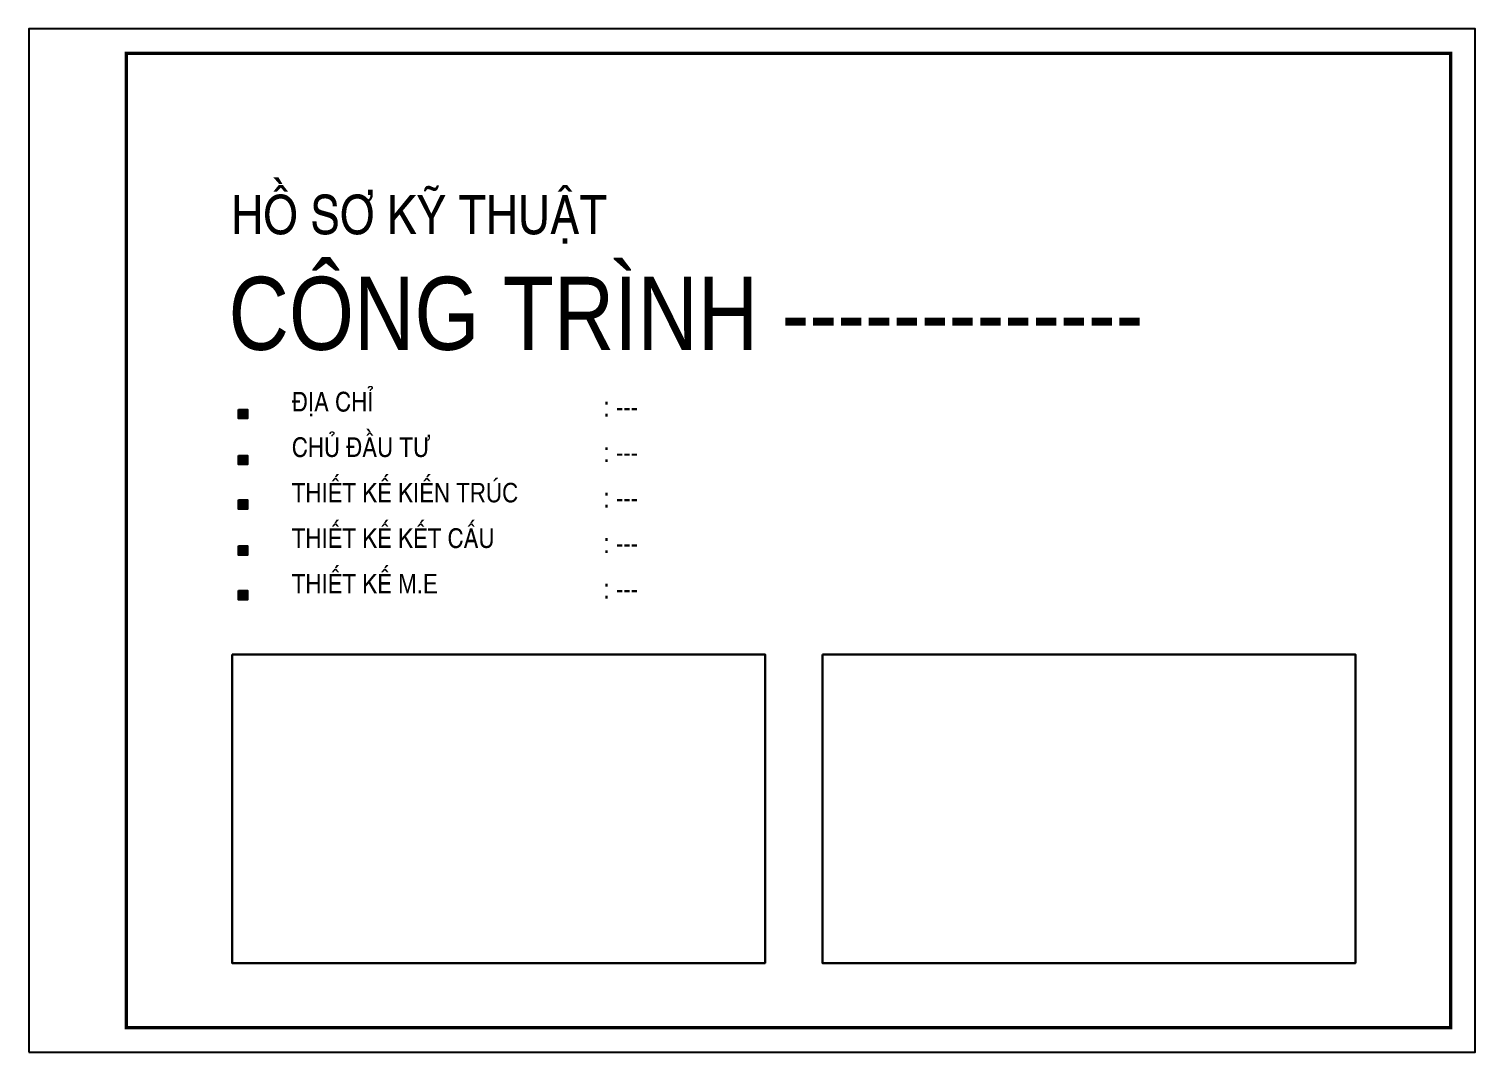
# Model space of a CAD drawing. Header units: inches. Extents: x 9478 to 74124, y 6167 to 27167.
# Drawn here: x 9478 to 39178, y 6167 to 27167 of the extents above; entities that cross this region are included whole.
import ezdxf

# ---------------------------------------------------------------- set-up
doc = ezdxf.new("R2010")
doc.units = ezdxf.units.IN
doc.header["$MEASUREMENT"] = 0
doc.styles.add('kt', font='VHELVCN0_0.TTF')

msp = doc.modelspace()

# ---------------------------------------------------------------- linework, layer by layer
for points in [[(9478, 6167), (39178, 6167), (39178, 27167), (9478, 27167)], [(13782, 19359), (13970, 19359), (13970, 19172), (13782, 19172)], [(13782, 18415), (13970, 18415), (13970, 18228), (13782, 18228)], [(13782, 17500), (13970, 17500), (13970, 17313), (13782, 17313)], [(13782, 16556), (13970, 16556), (13970, 16369), (13782, 16369)], [(13782, 15641), (13970, 15641), (13970, 15453), (13782, 15453)]]:
    msp.add_lwpolyline(points, close=True)
msp.add_lwpolyline([(37803, 26667, 0, 0, 0), (37803, 26667, 0, 0, 0), (37803, 26667, 0, 0, 0), (37803, 26667, 70.7, 70.7, 0), (38678, 26667, 70.7, 70.7, 0), (38678, 6667, 70.7, 70.7, 0), (11478, 6667, 70.7, 70.7, 0), (11478, 26667, 70.7, 70.7, 0), (37803, 26667, 70.7, 70.7, 0)], format="xyseb")
at = {"color": 147, "lineweight": 30, "ltscale": 100}
for points in [[(13650, 14331), (24596, 14331), (24596, 7993), (13650, 7993)], [(25774, 14331), (36721, 14331), (36721, 7993), (25774, 7993)]]:
    msp.add_lwpolyline(points, close=True, dxfattribs=at)
for points in [[(13782, 19172), (13970, 19172), (13782, 19359), (13970, 19359)], [(13782, 18228), (13970, 18228), (13782, 18415), (13970, 18415)], [(13782, 17313), (13970, 17313), (13782, 17500), (13970, 17500)], [(13782, 16369), (13970, 16369), (13782, 16556), (13970, 16556)], [(13782, 15453), (13970, 15453), (13782, 15641), (13970, 15641)]]:
    msp.add_solid(points)

# ---------------------------------------------------------------- texts
at = {"style": 'kt'}
for s, height, p in [('HOÀ SÔ KYÕ THUAÄT ', 800, (13631, 22960)), ('COÂNG TRÌNH -------------', 1500, (13578, 20580))]:
    msp.add_text(s, height=height, dxfattribs=at).set_placement(p)
at = {"char_height": 400, "attachment_point": 1, "line_spacing_factor": 0.7, "style": 'kt'}
for s, insert in [('ÑÒA CHÆ\\P\\PCHUÛ ÑAÀU TÖ\\P\\PTHIEÁT KEÁ KIEÁN TRUÙC\\P\\PTHIEÁT KEÁ KEÁT CAÁU\\P\\PTHIEÁT KEÁ M.E', (14878, 19717)), (': ---\\P\\P: ---\\P\\P: ---\\P\\P: ---\\P\\P: ---', (21277, 19609))]:
    msp.add_mtext(s, dxfattribs=dict(at, insert=insert))

doc.saveas('drawing.dxf')
